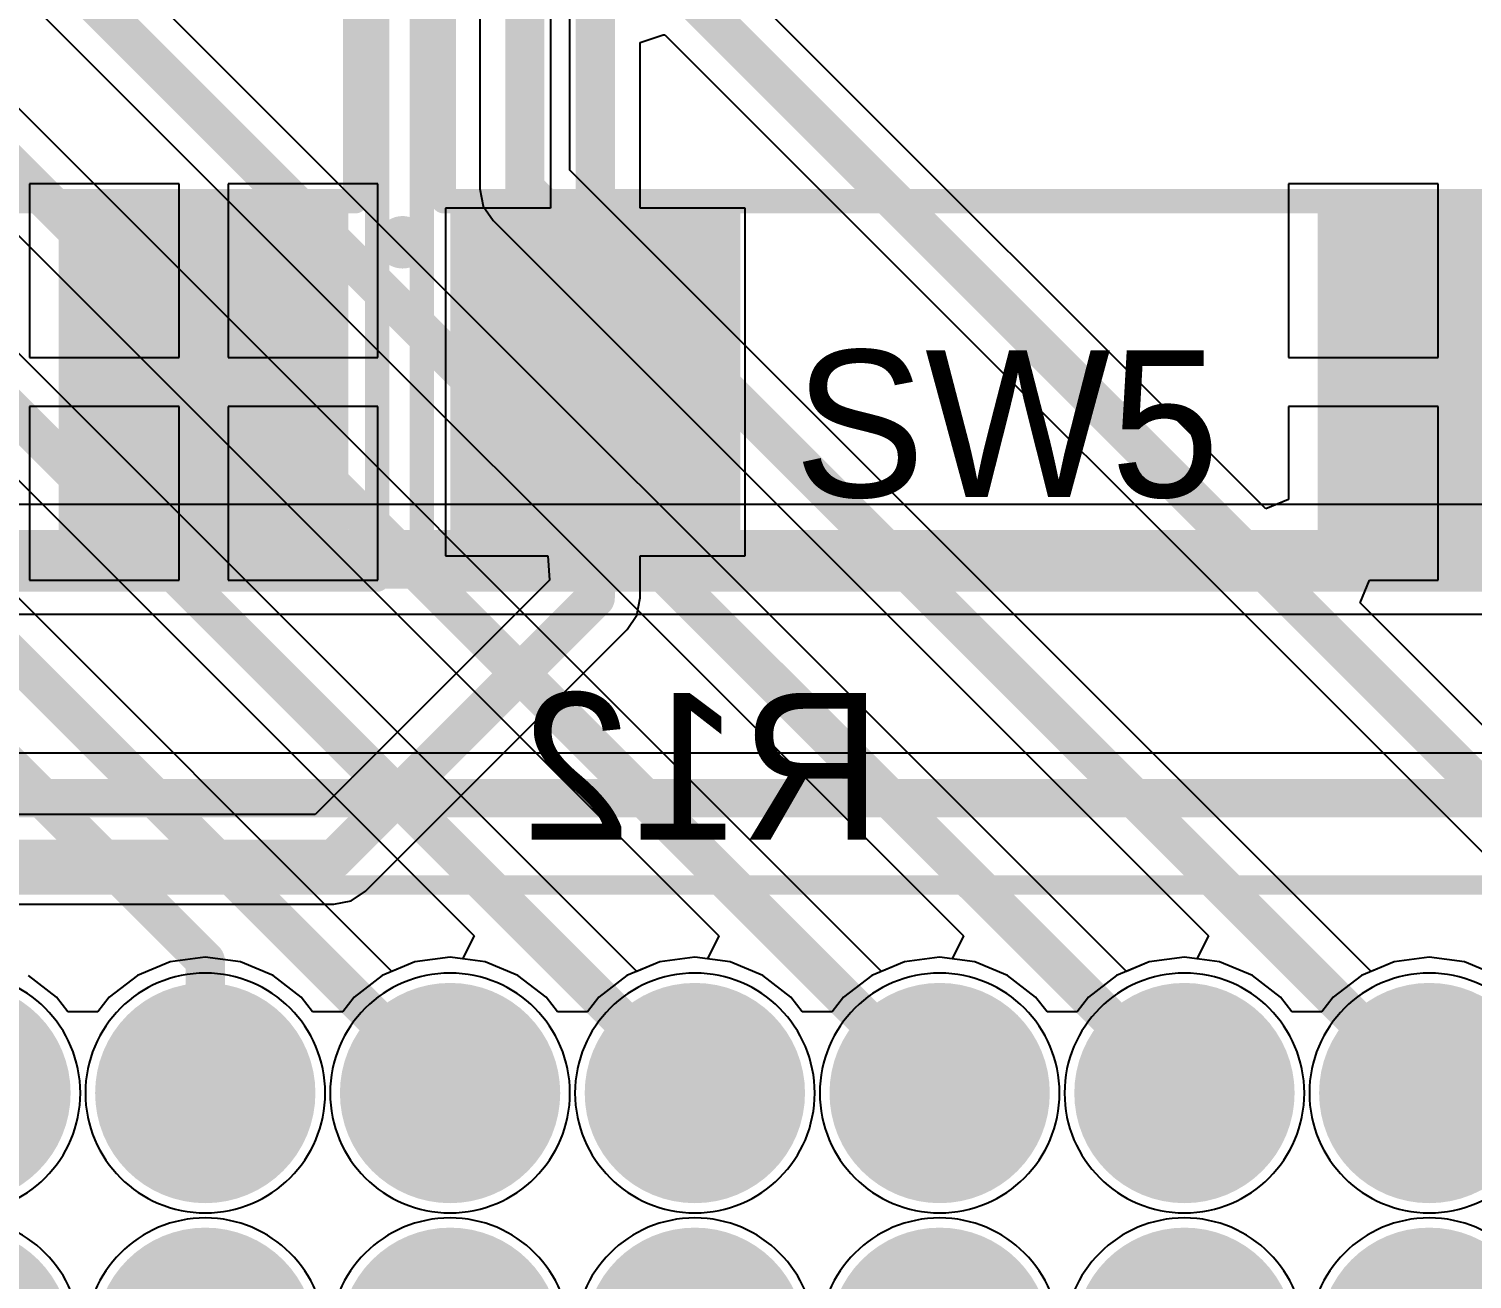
# Model space of a CAD drawing. Header units: millimetres. Extents: x 3.6 to 6.79, y 1.07 to 2.73.
# Drawn here: x 4.5897 to 4.8845, y 2.1702 to 2.4257 of the extents above; entities that cross this region are included whole.
import ezdxf

# ---------------------------------------------------------------- set-up
doc = ezdxf.new("R2010")
doc.units = ezdxf.units.MM
doc.header["$MEASUREMENT"] = 0
for name, color, linetype in [('BottomLayer', 5, 'Continuous'), ('BottomOverlay', 54, 'Continuous'), ('BottomSolder', 6, 'Continuous'), ('Mechanical13', 56, 'Continuous'), ('Mechanical15', 56, 'Continuous'), ('MidLayer1', 16, 'Continuous'), ('MidLayer2', 76, 'Continuous'), ('MultiLayer', 9, 'Continuous'), ('PadHoleLayer', 156, 'Continuous'), ('TopLayer', 1, 'Continuous'), ('TopOverlay', 2, 'Continuous'), ('TopPaste', 8, 'Continuous'), ('TopSolder', 216, 'Continuous')]:
    doc.layers.add(name, color=color, linetype=linetype)

# ---------------------------------------------------------------- blocks, each defined once
blk = doc.blocks.new('SW2_SMD_29')
at = {"layer": 'Mechanical15', "const_width": 0.005}
for points in [[(-0.19685, 0.12402), (-0.19685, -0.12402)], [(-0.19685, 0.12402), (0.19685, 0.12402)]]:
    blk.add_lwpolyline(points, dxfattribs=at)
at = {"layer": 'Mechanical15', "const_width": 0.0025}
blk.add_lwpolyline([(-0.1981, 0.12402, 1), (-0.1956, 0.12402, 1)], format="xyb", close=True, dxfattribs=at)
blk.add_lwpolyline([(-0.1981, 0.12402, 1), (-0.1956, 0.12402, 1)], format="xyb", close=True, dxfattribs=at)
at = {"layer": 'TopLayer'}
for points in [[(-0.18701, 0.06299), (-0.12598, 0.06299), (-0.18701, 0.11417), (-0.12598, 0.11417)], [(-0.18701, -0.11417), (-0.12598, -0.11417), (-0.18701, -0.06299), (-0.12598, -0.06299)]]:
    blk.add_solid(points, dxfattribs=at)
at = {"layer": 'TopOverlay'}
for points, const_width in [([(-0.12653, 0.12795, 1), (-0.12937, 0.12795, 1)], 0.00787), ([(-0.13134, 0.12795, 1), (-0.1274, 0.12795, 1)], 0.00394), ([(-0.1285, 0.12795, 1), (-0.12456, 0.12795, 1)], 0.00394), ([(-0.1208, 0.11955, 1), (-0.1183, 0.11955, 1)], 0.0025), ([(-0.1208, 0.11955, 1), (-0.1183, 0.11955, 1)], 0.0025)]:
    blk.add_lwpolyline(points, format="xyb", close=True, dxfattribs=dict(at, const_width=const_width))
at = {"layer": 'TopOverlay', "const_width": 0.005}
for points in [[(-0.11955, 0.11955), (0.11955, 0.11955)], [(-0.11955, 0.11955), (-0.11955, -0.11955)]]:
    blk.add_lwpolyline(points, dxfattribs=at)
at = {"layer": 'TopPaste'}
for points in [[(-0.18701, 0.06299), (-0.12598, 0.06299), (-0.18701, 0.11417), (-0.12598, 0.11417)], [(-0.18701, -0.11417), (-0.12598, -0.11417), (-0.18701, -0.06299), (-0.12598, -0.06299)]]:
    blk.add_solid(points, dxfattribs=at)
at = {"layer": 'TopSolder'}
for points in [[(-0.19101, 0.05899), (-0.12198, 0.05899), (-0.19101, 0.11817), (-0.12198, 0.11817)], [(-0.19101, -0.11817), (-0.12198, -0.11817), (-0.19101, -0.05899), (-0.12198, -0.05899)]]:
    blk.add_solid(points, dxfattribs=at)
blk = doc.blocks.new('SW2_SMD_30')
at = {"layer": 'Mechanical15', "const_width": 0.005}
for points in [[(-0.19685, 0.12402), (-0.19685, -0.12402)], [(-0.19685, -0.12402), (0.19685, -0.12402)]]:
    blk.add_lwpolyline(points, dxfattribs=at)
at = {"layer": 'Mechanical15', "const_width": 0.0025}
blk.add_lwpolyline([(-0.1981, -0.12402, 1), (-0.1956, -0.12402, 1)], format="xyb", close=True, dxfattribs=at)
blk.add_lwpolyline([(-0.1981, -0.12402, 1), (-0.1956, -0.12402, 1)], format="xyb", close=True, dxfattribs=at)
at = {"layer": 'TopLayer'}
blk.add_solid([(-0.18701, -0.11417), (-0.12598, -0.11417), (-0.18701, -0.06299), (-0.12598, -0.06299)], dxfattribs=at)
at = {"layer": 'TopOverlay', "const_width": 0.005}
for points in [[(-0.11955, 0.11955), (-0.11955, -0.11955)], [(-0.11955, -0.11955), (0.11955, -0.11955)]]:
    blk.add_lwpolyline(points, dxfattribs=at)
at = {"layer": 'TopOverlay', "const_width": 0.0025}
blk.add_lwpolyline([(-0.1208, -0.11955, 1), (-0.1183, -0.11955, 1)], format="xyb", close=True, dxfattribs=at)
blk.add_lwpolyline([(-0.1208, -0.11955, 1), (-0.1183, -0.11955, 1)], format="xyb", close=True, dxfattribs=at)
at = {"layer": 'TopPaste'}
blk.add_solid([(-0.18701, -0.11417), (-0.12598, -0.11417), (-0.18701, -0.06299), (-0.12598, -0.06299)], dxfattribs=at)
at = {"layer": 'TopSolder'}
blk.add_solid([(-0.19101, -0.11817), (-0.12198, -0.11817), (-0.19101, -0.05899), (-0.12198, -0.05899)], dxfattribs=at)
blk = doc.blocks.new('SAMTEC_FTS_108_04_X_D_115')
at = {"layer": 'BottomLayer', "const_width": 0.0225}
for points in [[(-0.13625, 0.025, 1), (-0.11375, 0.025, 1)], [(-0.08625, 0.025, 1), (-0.06375, 0.025, 1)], [(-0.03625, 0.025, 1), (-0.01375, 0.025, 1)], [(0.01375, 0.025, 1), (0.03625, 0.025, 1)], [(0.06375, 0.025, 1), (0.08625, 0.025, 1)], [(0.11375, 0.025, 1), (0.13625, 0.025, 1)], [(0.16375, 0.025, 1), (0.18625, 0.025, 1)], [(-0.13625, -0.025, 1), (-0.11375, -0.025, 1)], [(-0.08625, -0.025, 1), (-0.06375, -0.025, 1)], [(-0.03625, -0.025, 1), (-0.01375, -0.025, 1)], [(0.01375, -0.025, 1), (0.03625, -0.025, 1)], [(0.06375, -0.025, 1), (0.08625, -0.025, 1)], [(0.11375, -0.025, 1), (0.13625, -0.025, 1)], [(0.16375, -0.025, 1), (0.18625, -0.025, 1)]]:
    blk.add_lwpolyline(points, format="xyb", close=True, dxfattribs=at)
at = {"layer": 'BottomSolder'}
for points in [[(-0.10051, 0.025, 1), (-0.14949, 0.025, 1)], [(-0.05051, 0.025, 1), (-0.09949, 0.025, 1)], [(-0.00051, 0.025, 1), (-0.04949, 0.025, 1)], [(0.04949, 0.025, 1), (0.00051, 0.025, 1)], [(0.09949, 0.025, 1), (0.05051, 0.025, 1)], [(0.14949, 0.025, 1), (0.10051, 0.025, 1)], [(0.19949, 0.025, 1), (0.15051, 0.025, 1)], [(-0.10051, 0.025, 1), (-0.10051, 0.025, 1)], [(-0.09949, 0.025, 1), (-0.09949, 0.025, 1)], [(-0.05051, 0.025, 1), (-0.05051, 0.025, 1)], [(-0.04949, 0.025, 1), (-0.04949, 0.025, 1)], [(-0.00051, 0.025, 1), (-0.00051, 0.025, 1)], [(0.00051, 0.025, 1), (0.00051, 0.025, 1)], [(0.04949, 0.025, 1), (0.04949, 0.025, 1)], [(0.05051, 0.025, 1), (0.05051, 0.025, 1)], [(0.09949, 0.025, 1), (0.09949, 0.025, 1)], [(0.10051, 0.025, 1), (0.10051, 0.025, 1)], [(0.14949, 0.025, 1), (0.14949, 0.025, 1)], [(0.15051, 0.025, 1), (0.15051, 0.025, 1)], [(-0.10051, -0.025, 1), (-0.14949, -0.025, 1)], [(-0.05051, -0.025, 1), (-0.09949, -0.025, 1)], [(-0.00051, -0.025, 1), (-0.04949, -0.025, 1)], [(0.04949, -0.025, 1), (0.00051, -0.025, 1)], [(0.09949, -0.025, 1), (0.05051, -0.025, 1)], [(0.14949, -0.025, 1), (0.10051, -0.025, 1)], [(0.19949, -0.025, 1), (0.15051, -0.025, 1)]]:
    blk.add_lwpolyline(points, format="xyb", close=True, dxfattribs=at)
at = {"layer": 'BottomSolder', "const_width": 0.0225}
for points in [[(-0.13625, 0.025, 1), (-0.11375, 0.025, 1)], [(-0.08625, 0.025, 1), (-0.06375, 0.025, 1)], [(-0.03625, 0.025, 1), (-0.01375, 0.025, 1)], [(0.01375, 0.025, 1), (0.03625, 0.025, 1)], [(0.06375, 0.025, 1), (0.08625, 0.025, 1)], [(0.11375, 0.025, 1), (0.13625, 0.025, 1)], [(0.16375, 0.025, 1), (0.18625, 0.025, 1)], [(-0.13625, -0.025, 1), (-0.11375, -0.025, 1)], [(-0.08625, -0.025, 1), (-0.06375, -0.025, 1)], [(-0.03625, -0.025, 1), (-0.01375, -0.025, 1)], [(0.01375, -0.025, 1), (0.03625, -0.025, 1)], [(0.06375, -0.025, 1), (0.08625, -0.025, 1)], [(0.11375, -0.025, 1), (0.13625, -0.025, 1)], [(0.16375, -0.025, 1), (0.18625, -0.025, 1)]]:
    blk.add_lwpolyline(points, format="xyb", close=True, dxfattribs=at)
at = {"layer": 'Mechanical13', "const_width": 0.00394}
for points in [[(-0.21772, 0.08524), (0.21772, 0.08524)], [(-0.15, 0.06748), (-0.1, 0.06748)], [(-0.1, 0.06748), (-0.05, 0.06748)], [(-0.05, 0.06748), (0, 0.06748)], [(0, 0.06748), (0.05, 0.06748)], [(0.05, 0.06748), (0.1, 0.06748)], [(0.1, 0.06748), (0.15, 0.06748)], [(0.15, 0.06748), (0.2, 0.06748)], [(-0.08299, 0.01701), (-0.08299, 0.03299)], [(-0.08299, 0.03299), (-0.06701, 0.03299)], [(-0.06701, 0.01701), (-0.06701, 0.03299)], [(-0.03299, 0.01701), (-0.03299, 0.03299)], [(-0.03299, 0.03299), (-0.01701, 0.03299)], [(-0.01701, 0.01701), (-0.01701, 0.03299)], [(0.01701, 0.01701), (0.01701, 0.03299)], [(0.01701, 0.03299), (0.03299, 0.03299)], [(0.03299, 0.01701), (0.03299, 0.03299)], [(0.06701, 0.01701), (0.06701, 0.03299)], [(0.06701, 0.03299), (0.08299, 0.03299)], [(0.08299, 0.01701), (0.08299, 0.03299)], [(0.11701, 0.01701), (0.11701, 0.03299)], [(0.11701, 0.03299), (0.13299, 0.03299)], [(0.13299, 0.01701), (0.13299, 0.03299)], [(0.16701, 0.01701), (0.16701, 0.03299)], [(0.16701, 0.03299), (0.18299, 0.03299)], [(0.18299, 0.01701), (0.18299, 0.03299)], [(-0.08299, 0.01701), (-0.06701, 0.01701)], [(-0.03299, 0.01701), (-0.01701, 0.01701)], [(0.01701, 0.01701), (0.03299, 0.01701)], [(0.06701, 0.01701), (0.08299, 0.01701)], [(0.11701, 0.01701), (0.13299, 0.01701)], [(0.16701, 0.01701), (0.18299, 0.01701)]]:
    blk.add_lwpolyline(points, dxfattribs=at)
at = {"layer": 'Mechanical13', "const_width": 0.00197}
for points in [[(-0.10098, 0.06748, 1), (-0.09902, 0.06748, 1)], [(-0.10098, 0.06748, 1), (-0.09902, 0.06748, 1)], [(-0.05098, 0.06748, 1), (-0.04902, 0.06748, 1)], [(-0.05098, 0.06748, 1), (-0.04902, 0.06748, 1)], [(-0.00098, 0.06748, 1), (0.00098, 0.06748, 1)], [(-0.00098, 0.06748, 1), (0.00098, 0.06748, 1)], [(0.04902, 0.06748, 1), (0.05098, 0.06748, 1)], [(0.04902, 0.06748, 1), (0.05098, 0.06748, 1)], [(0.09902, 0.06748, 1), (0.10098, 0.06748, 1)], [(0.09902, 0.06748, 1), (0.10098, 0.06748, 1)], [(0.14902, 0.06748, 1), (0.15098, 0.06748, 1)], [(0.14902, 0.06748, 1), (0.15098, 0.06748, 1)], [(-0.08398, 0.03299, 1), (-0.08201, 0.03299, 1)], [(-0.08398, 0.03299, 1), (-0.08201, 0.03299, 1)], [(-0.06799, 0.03299, 1), (-0.06602, 0.03299, 1)], [(-0.06799, 0.03299, 1), (-0.06602, 0.03299, 1)], [(-0.03398, 0.03299, 1), (-0.03201, 0.03299, 1)], [(-0.03398, 0.03299, 1), (-0.03201, 0.03299, 1)], [(-0.01799, 0.03299, 1), (-0.01602, 0.03299, 1)], [(-0.01799, 0.03299, 1), (-0.01602, 0.03299, 1)], [(0.01602, 0.03299, 1), (0.01799, 0.03299, 1)], [(0.01602, 0.03299, 1), (0.01799, 0.03299, 1)], [(0.03201, 0.03299, 1), (0.03398, 0.03299, 1)], [(0.03201, 0.03299, 1), (0.03398, 0.03299, 1)], [(0.06602, 0.03299, 1), (0.06799, 0.03299, 1)], [(0.06602, 0.03299, 1), (0.06799, 0.03299, 1)], [(0.08201, 0.03299, 1), (0.08398, 0.03299, 1)], [(0.08201, 0.03299, 1), (0.08398, 0.03299, 1)], [(0.11602, 0.03299, 1), (0.11799, 0.03299, 1)], [(0.11602, 0.03299, 1), (0.11799, 0.03299, 1)], [(0.13201, 0.03299, 1), (0.13398, 0.03299, 1)], [(0.13201, 0.03299, 1), (0.13398, 0.03299, 1)], [(0.16602, 0.03299, 1), (0.16799, 0.03299, 1)], [(0.16602, 0.03299, 1), (0.16799, 0.03299, 1)], [(0.18201, 0.03299, 1), (0.18398, 0.03299, 1)], [(0.18201, 0.03299, 1), (0.18398, 0.03299, 1)], [(-0.08398, 0.01701, 1), (-0.08201, 0.01701, 1)], [(-0.08398, 0.01701, 1), (-0.08201, 0.01701, 1)], [(-0.06799, 0.01701, 1), (-0.06602, 0.01701, 1)], [(-0.06799, 0.01701, 1), (-0.06602, 0.01701, 1)], [(-0.03398, 0.01701, 1), (-0.03201, 0.01701, 1)], [(-0.03398, 0.01701, 1), (-0.03201, 0.01701, 1)], [(-0.01799, 0.01701, 1), (-0.01602, 0.01701, 1)], [(-0.01799, 0.01701, 1), (-0.01602, 0.01701, 1)], [(0.01602, 0.01701, 1), (0.01799, 0.01701, 1)], [(0.01602, 0.01701, 1), (0.01799, 0.01701, 1)], [(0.03201, 0.01701, 1), (0.03398, 0.01701, 1)], [(0.03201, 0.01701, 1), (0.03398, 0.01701, 1)], [(0.06602, 0.01701, 1), (0.06799, 0.01701, 1)], [(0.06602, 0.01701, 1), (0.06799, 0.01701, 1)], [(0.08201, 0.01701, 1), (0.08398, 0.01701, 1)], [(0.08201, 0.01701, 1), (0.08398, 0.01701, 1)], [(0.11602, 0.01701, 1), (0.11799, 0.01701, 1)], [(0.11602, 0.01701, 1), (0.11799, 0.01701, 1)], [(0.13201, 0.01701, 1), (0.13398, 0.01701, 1)], [(0.13201, 0.01701, 1), (0.13398, 0.01701, 1)], [(0.16602, 0.01701, 1), (0.16799, 0.01701, 1)], [(0.16602, 0.01701, 1), (0.16799, 0.01701, 1)], [(0.18201, 0.01701, 1), (0.18398, 0.01701, 1)], [(0.18201, 0.01701, 1), (0.18398, 0.01701, 1)]]:
    blk.add_lwpolyline(points, format="xyb", close=True, dxfattribs=at)
at = {"layer": 'Mechanical15'}
blk.add_line((-0.22697, 0.09449), (0.22697, 0.09449), dxfattribs=at)
at = {"layer": 'MidLayer1', "const_width": 0.0225}
for points in [[(-0.13625, 0.025, 1), (-0.11375, 0.025, 1)], [(-0.08625, 0.025, 1), (-0.06375, 0.025, 1)], [(-0.03625, 0.025, 1), (-0.01375, 0.025, 1)], [(0.01375, 0.025, 1), (0.03625, 0.025, 1)], [(0.06375, 0.025, 1), (0.08625, 0.025, 1)], [(0.11375, 0.025, 1), (0.13625, 0.025, 1)], [(0.16375, 0.025, 1), (0.18625, 0.025, 1)], [(-0.13625, -0.025, 1), (-0.11375, -0.025, 1)], [(-0.08625, -0.025, 1), (-0.06375, -0.025, 1)], [(-0.03625, -0.025, 1), (-0.01375, -0.025, 1)], [(0.01375, -0.025, 1), (0.03625, -0.025, 1)], [(0.06375, -0.025, 1), (0.08625, -0.025, 1)], [(0.11375, -0.025, 1), (0.13625, -0.025, 1)], [(0.16375, -0.025, 1), (0.18625, -0.025, 1)]]:
    blk.add_lwpolyline(points, format="xyb", close=True, dxfattribs=at)
at = {"layer": 'MidLayer2', "const_width": 0.0225}
for points in [[(-0.13625, 0.025, 1), (-0.11375, 0.025, 1)], [(-0.08625, 0.025, 1), (-0.06375, 0.025, 1)], [(-0.03625, 0.025, 1), (-0.01375, 0.025, 1)], [(0.01375, 0.025, 1), (0.03625, 0.025, 1)], [(0.06375, 0.025, 1), (0.08625, 0.025, 1)], [(0.11375, 0.025, 1), (0.13625, 0.025, 1)], [(0.16375, 0.025, 1), (0.18625, 0.025, 1)], [(-0.13625, -0.025, 1), (-0.11375, -0.025, 1)], [(-0.08625, -0.025, 1), (-0.06375, -0.025, 1)], [(-0.03625, -0.025, 1), (-0.01375, -0.025, 1)], [(0.01375, -0.025, 1), (0.03625, -0.025, 1)], [(0.06375, -0.025, 1), (0.08625, -0.025, 1)], [(0.11375, -0.025, 1), (0.13625, -0.025, 1)], [(0.16375, -0.025, 1), (0.18625, -0.025, 1)]]:
    blk.add_lwpolyline(points, format="xyb", close=True, dxfattribs=at)
at = {"layer": 'MultiLayer', "const_width": 0.0225}
for points in [[(-0.13625, 0.025, 1), (-0.11375, 0.025, 1)], [(-0.08625, 0.025, 1), (-0.06375, 0.025, 1)], [(-0.03625, 0.025, 1), (-0.01375, 0.025, 1)], [(0.01375, 0.025, 1), (0.03625, 0.025, 1)], [(0.06375, 0.025, 1), (0.08625, 0.025, 1)], [(0.11375, 0.025, 1), (0.13625, 0.025, 1)], [(0.16375, 0.025, 1), (0.18625, 0.025, 1)], [(-0.13625, -0.025, 1), (-0.11375, -0.025, 1)], [(-0.08625, -0.025, 1), (-0.06375, -0.025, 1)], [(-0.03625, -0.025, 1), (-0.01375, -0.025, 1)], [(0.01375, -0.025, 1), (0.03625, -0.025, 1)], [(0.06375, -0.025, 1), (0.08625, -0.025, 1)], [(0.11375, -0.025, 1), (0.13625, -0.025, 1)], [(0.16375, -0.025, 1), (0.18625, -0.025, 1)]]:
    blk.add_lwpolyline(points, format="xyb", close=True, dxfattribs=at)
at = {"layer": 'PadHoleLayer', "const_width": 0.01398}
for points in [[(-0.13199, 0.025, 1), (-0.11801, 0.025, 1)], [(-0.08199, 0.025, 1), (-0.06801, 0.025, 1)], [(-0.03199, 0.025, 1), (-0.01801, 0.025, 1)], [(0.01801, 0.025, 1), (0.03199, 0.025, 1)], [(0.06801, 0.025, 1), (0.08199, 0.025, 1)], [(0.11801, 0.025, 1), (0.13199, 0.025, 1)], [(0.16801, 0.025, 1), (0.18199, 0.025, 1)], [(-0.13199, -0.025, 1), (-0.11801, -0.025, 1)], [(-0.08199, -0.025, 1), (-0.06801, -0.025, 1)], [(-0.03199, -0.025, 1), (-0.01801, -0.025, 1)], [(0.01801, -0.025, 1), (0.03199, -0.025, 1)], [(0.06801, -0.025, 1), (0.08199, -0.025, 1)], [(0.11801, -0.025, 1), (0.13199, -0.025, 1)], [(0.16801, -0.025, 1), (0.18199, -0.025, 1)]]:
    blk.add_lwpolyline(points, format="xyb", close=True, dxfattribs=at)
at = {"layer": 'TopLayer', "const_width": 0.0225}
for points in [[(-0.13625, 0.025, 1), (-0.11375, 0.025, 1)], [(-0.08625, 0.025, 1), (-0.06375, 0.025, 1)], [(-0.03625, 0.025, 1), (-0.01375, 0.025, 1)], [(0.01375, 0.025, 1), (0.03625, 0.025, 1)], [(0.06375, 0.025, 1), (0.08625, 0.025, 1)], [(0.11375, 0.025, 1), (0.13625, 0.025, 1)], [(0.16375, 0.025, 1), (0.18625, 0.025, 1)], [(-0.13625, -0.025, 1), (-0.11375, -0.025, 1)], [(-0.08625, -0.025, 1), (-0.06375, -0.025, 1)], [(-0.03625, -0.025, 1), (-0.01375, -0.025, 1)], [(0.01375, -0.025, 1), (0.03625, -0.025, 1)], [(0.06375, -0.025, 1), (0.08625, -0.025, 1)], [(0.11375, -0.025, 1), (0.13625, -0.025, 1)], [(0.16375, -0.025, 1), (0.18625, -0.025, 1)]]:
    blk.add_lwpolyline(points, format="xyb", close=True, dxfattribs=at)
at = {"layer": 'TopOverlay', "const_width": 0.00787}
blk.add_lwpolyline([(-0.21772, 0.08524), (0.21772, 0.08524)], dxfattribs=at)
at = {"layer": 'TopSolder'}
for points in [[(-0.10051, 0.025, 1), (-0.14949, 0.025, 1)], [(-0.05051, 0.025, 1), (-0.09949, 0.025, 1)], [(-0.00051, 0.025, 1), (-0.04949, 0.025, 1)], [(0.04949, 0.025, 1), (0.00051, 0.025, 1)], [(0.09949, 0.025, 1), (0.05051, 0.025, 1)], [(0.14949, 0.025, 1), (0.10051, 0.025, 1)], [(0.19949, 0.025, 1), (0.15051, 0.025, 1)], [(-0.10051, 0.025, 1), (-0.10051, 0.025, 1)], [(-0.09949, 0.025, 1), (-0.09949, 0.025, 1)], [(-0.05051, 0.025, 1), (-0.05051, 0.025, 1)], [(-0.04949, 0.025, 1), (-0.04949, 0.025, 1)], [(-0.00051, 0.025, 1), (-0.00051, 0.025, 1)], [(0.00051, 0.025, 1), (0.00051, 0.025, 1)], [(0.04949, 0.025, 1), (0.04949, 0.025, 1)], [(0.05051, 0.025, 1), (0.05051, 0.025, 1)], [(0.09949, 0.025, 1), (0.09949, 0.025, 1)], [(0.10051, 0.025, 1), (0.10051, 0.025, 1)], [(0.14949, 0.025, 1), (0.14949, 0.025, 1)], [(0.15051, 0.025, 1), (0.15051, 0.025, 1)], [(-0.10051, -0.025, 1), (-0.14949, -0.025, 1)], [(-0.05051, -0.025, 1), (-0.09949, -0.025, 1)], [(-0.00051, -0.025, 1), (-0.04949, -0.025, 1)], [(0.04949, -0.025, 1), (0.00051, -0.025, 1)], [(0.09949, -0.025, 1), (0.05051, -0.025, 1)], [(0.14949, -0.025, 1), (0.10051, -0.025, 1)], [(0.19949, -0.025, 1), (0.15051, -0.025, 1)]]:
    blk.add_lwpolyline(points, format="xyb", close=True, dxfattribs=at)
at = {"layer": 'TopSolder', "const_width": 0.0225}
for points in [[(-0.13625, 0.025, 1), (-0.11375, 0.025, 1)], [(-0.08625, 0.025, 1), (-0.06375, 0.025, 1)], [(-0.03625, 0.025, 1), (-0.01375, 0.025, 1)], [(0.01375, 0.025, 1), (0.03625, 0.025, 1)], [(0.06375, 0.025, 1), (0.08625, 0.025, 1)], [(0.11375, 0.025, 1), (0.13625, 0.025, 1)], [(0.16375, 0.025, 1), (0.18625, 0.025, 1)], [(-0.13625, -0.025, 1), (-0.11375, -0.025, 1)], [(-0.08625, -0.025, 1), (-0.06375, -0.025, 1)], [(-0.03625, -0.025, 1), (-0.01375, -0.025, 1)], [(0.01375, -0.025, 1), (0.03625, -0.025, 1)], [(0.06375, -0.025, 1), (0.08625, -0.025, 1)], [(0.11375, -0.025, 1), (0.13625, -0.025, 1)], [(0.16375, -0.025, 1), (0.18625, -0.025, 1)]]:
    blk.add_lwpolyline(points, format="xyb", close=True, dxfattribs=at)

msp = doc.modelspace()

# ---------------------------------------------------------------- linework, layer by layer
at = {"layer": 'BottomLayer'}
for p, q in [((4.81387, 2.23308), (4.54418, 2.50278)), ((4.52851, 2.49249), (4.78063, 2.24037)), ((4.76389, 2.23309), (4.51449, 2.48249)), ((4.5042, 2.46682), (4.73065, 2.24037)), ((4.71387, 2.23308), (4.49847, 2.44849)), ((4.70018, 2.39678), (4.70018, 2.443)), ((4.68182, 2.4392), (4.68182, 2.39298)), ((4.48818, 2.43282), (4.68063, 2.24037)), ((4.66387, 2.23308), (4.47846, 2.41849)), ((4.86387, 2.23308), (4.70018, 2.39678)), ((4.68182, 2.39298), (4.68252, 2.38946)), ((4.68252, 2.38946), (4.68451, 2.38649)), ((4.68451, 2.38649), (4.83063, 2.24037)), ((4.68063, 2.24037), (4.67829, 2.23564)), ((4.73065, 2.24037), (4.72832, 2.23563)), ((4.78063, 2.24037), (4.77829, 2.23564)), ((4.83063, 2.24037), (4.82829, 2.23564)), ((4.66856, 2.23503), (4.66387, 2.23308)), ((4.67574, 2.23597), (4.66856, 2.23503)), ((4.67829, 2.23564), (4.67574, 2.23597)), ((4.71856, 2.23503), (4.71387, 2.23308)), ((4.72574, 2.23597), (4.71856, 2.23503)), ((4.72832, 2.23563), (4.72574, 2.23597)), ((4.76856, 2.23503), (4.76389, 2.23309)), ((4.77574, 2.23597), (4.76856, 2.23503)), ((4.77829, 2.23564), (4.77574, 2.23597)), ((4.81856, 2.23503), (4.81387, 2.23308)), ((4.82574, 2.23597), (4.81856, 2.23503)), ((4.82829, 2.23564), (4.82574, 2.23597)), ((4.86856, 2.23503), (4.86387, 2.23308)), ((4.87574, 2.23597), (4.86856, 2.23503)), ((4.88292, 2.23503), (4.87574, 2.23597)), ((4.88961, 2.23226), (4.88292, 2.23503))]:
    msp.add_line(p, q, dxfattribs=at)
at = {"layer": 'BottomLayer', "const_width": 0.008}
for points in [[(4.535, 2.49898), (4.82574, 2.20824)], [(4.508, 2.476), (4.77574, 2.20826)], [(4.691, 2.39298), (4.691, 2.443)], [(4.49198, 2.442), (4.72574, 2.20824)], [(4.47198, 2.412), (4.67574, 2.20824)], [(4.691, 2.39298), (4.87574, 2.20824)], [(4.49, 2.371), (4.62574, 2.23526)], [(4.62574, 2.20824), (4.62574, 2.23526)], [(4.77574, 2.20824), (4.77574, 2.20826)]]:
    msp.add_lwpolyline(points, dxfattribs=at)
at = {"layer": 'BottomLayer', "const_width": 0.004}
for points in [[(4.689, 2.39298, 1), (4.693, 2.39298, 1)], [(4.689, 2.39298, 1), (4.693, 2.39298, 1)], [(4.62374, 2.23526, 1), (4.62774, 2.23526, 1)], [(4.62374, 2.23526, 1), (4.62774, 2.23526, 1)], [(4.62374, 2.20824, 1), (4.62774, 2.20824, 1)], [(4.67374, 2.20824, 1), (4.67774, 2.20824, 1)], [(4.72374, 2.20824, 1), (4.72774, 2.20824, 1)], [(4.77374, 2.20826, 1), (4.77774, 2.20826, 1)], [(4.77374, 2.20826, 1), (4.77774, 2.20826, 1)], [(4.77374, 2.20824, 1), (4.77774, 2.20824, 1)], [(4.82374, 2.20824, 1), (4.82774, 2.20824, 1)], [(4.87374, 2.20824, 1), (4.87774, 2.20824, 1)]]:
    msp.add_lwpolyline(points, format="xyb", close=True, dxfattribs=at)
at = {"layer": 'MidLayer1'}
for p, q in [((5.4732, 2.32849), (4.17227, 2.32849)), ((4.45354, 2.30606), (4.94595, 2.30606)), ((4.61856, 2.23503), (4.61187, 2.23226)), ((4.62574, 2.23597), (4.61856, 2.23503)), ((4.63292, 2.23503), (4.62574, 2.23597)), ((4.63961, 2.23226), (4.63292, 2.23503)), ((4.66856, 2.23503), (4.66187, 2.23226)), ((4.67574, 2.23597), (4.66856, 2.23503)), ((4.68292, 2.23503), (4.67574, 2.23597)), ((4.68961, 2.23226), (4.68292, 2.23503)), ((4.71856, 2.23503), (4.71187, 2.23226)), ((4.72574, 2.23597), (4.71856, 2.23503)), ((4.73292, 2.23503), (4.72574, 2.23597)), ((4.73961, 2.23226), (4.73292, 2.23503)), ((4.76856, 2.23503), (4.76187, 2.23226)), ((4.77574, 2.23597), (4.76856, 2.23503)), ((4.78292, 2.23503), (4.77574, 2.23597)), ((4.78961, 2.23226), (4.78292, 2.23503)), ((4.81856, 2.23503), (4.81187, 2.23226)), ((4.82574, 2.23597), (4.81856, 2.23503)), ((4.83292, 2.23503), (4.82574, 2.23597)), ((4.83961, 2.23226), (4.83292, 2.23503)), ((4.86856, 2.23503), (4.86187, 2.23226)), ((4.87574, 2.23597), (4.86856, 2.23503)), ((4.88292, 2.23503), (4.87574, 2.23597)), ((4.88961, 2.23226), (4.88292, 2.23503)), ((4.59535, 2.22785), (4.58961, 2.23226)), ((4.61187, 2.23226), (4.60613, 2.22785)), ((4.64535, 2.22785), (4.63961, 2.23226)), ((4.66187, 2.23226), (4.65613, 2.22785)), ((4.69535, 2.22785), (4.68961, 2.23226)), ((4.71187, 2.23226), (4.70613, 2.22785)), ((4.74535, 2.22785), (4.73961, 2.23226)), ((4.76187, 2.23226), (4.75613, 2.22785)), ((4.79535, 2.22785), (4.78961, 2.23226)), ((4.81187, 2.23226), (4.80613, 2.22785)), ((4.84535, 2.22785), (4.83961, 2.23226)), ((4.86187, 2.23226), (4.85613, 2.22785)), ((4.59767, 2.22483), (4.59535, 2.22785)), ((4.60613, 2.22785), (4.60381, 2.22483)), ((4.64767, 2.22483), (4.64535, 2.22785)), ((4.65613, 2.22785), (4.65381, 2.22483)), ((4.69767, 2.22483), (4.69535, 2.22785)), ((4.70613, 2.22785), (4.70381, 2.22483)), ((4.74767, 2.22483), (4.74535, 2.22785)), ((4.75613, 2.22785), (4.75381, 2.22483)), ((4.79767, 2.22483), (4.79535, 2.22785)), ((4.80613, 2.22785), (4.80381, 2.22483)), ((4.84767, 2.22483), (4.84535, 2.22785)), ((4.85613, 2.22785), (4.85381, 2.22483)), ((4.60381, 2.22483), (4.59767, 2.22483)), ((4.65381, 2.22483), (4.64767, 2.22483)), ((4.70381, 2.22483), (4.69767, 2.22483)), ((4.75381, 2.22483), (4.74767, 2.22483)), ((4.80381, 2.22483), (4.79767, 2.22483)), ((4.85381, 2.22483), (4.84767, 2.22483))]:
    msp.add_line(p, q, dxfattribs=at)
at = {"layer": 'MidLayer1', "const_width": 0.012}
msp.add_lwpolyline([(4.17227, 2.31727), (5.4732, 2.31727)], dxfattribs=at)
at = {"layer": 'MidLayer2'}
for p, q in [((4.61856, 2.23503), (4.61187, 2.23226)), ((4.62574, 2.23597), (4.61856, 2.23503)), ((4.63292, 2.23503), (4.62574, 2.23597)), ((4.63961, 2.23226), (4.63292, 2.23503)), ((4.66856, 2.23503), (4.66187, 2.23226)), ((4.67574, 2.23597), (4.66856, 2.23503)), ((4.68292, 2.23503), (4.67574, 2.23597)), ((4.68961, 2.23226), (4.68292, 2.23503)), ((4.71856, 2.23503), (4.71187, 2.23226)), ((4.72574, 2.23597), (4.71856, 2.23503)), ((4.73292, 2.23503), (4.72574, 2.23597)), ((4.73961, 2.23226), (4.73292, 2.23503)), ((4.76856, 2.23503), (4.76187, 2.23226)), ((4.77574, 2.23597), (4.76856, 2.23503)), ((4.78292, 2.23503), (4.77574, 2.23597)), ((4.78961, 2.23226), (4.78292, 2.23503)), ((4.81856, 2.23503), (4.81187, 2.23226)), ((4.82574, 2.23597), (4.81856, 2.23503)), ((4.83292, 2.23503), (4.82574, 2.23597)), ((4.83961, 2.23226), (4.83292, 2.23503)), ((4.86856, 2.23503), (4.86187, 2.23226)), ((4.87574, 2.23597), (4.86856, 2.23503)), ((4.88292, 2.23503), (4.87574, 2.23597)), ((4.88961, 2.23226), (4.88292, 2.23503)), ((4.59535, 2.22785), (4.58961, 2.23226)), ((4.61187, 2.23226), (4.60613, 2.22785)), ((4.64535, 2.22785), (4.63961, 2.23226)), ((4.66187, 2.23226), (4.65613, 2.22785)), ((4.69535, 2.22785), (4.68961, 2.23226)), ((4.71187, 2.23226), (4.70613, 2.22785)), ((4.74535, 2.22785), (4.73961, 2.23226)), ((4.76187, 2.23226), (4.75613, 2.22785)), ((4.79535, 2.22785), (4.78961, 2.23226)), ((4.81187, 2.23226), (4.80613, 2.22785)), ((4.84535, 2.22785), (4.83961, 2.23226)), ((4.86187, 2.23226), (4.85613, 2.22785)), ((4.59767, 2.22483), (4.59535, 2.22785)), ((4.60613, 2.22785), (4.60381, 2.22483)), ((4.64767, 2.22483), (4.64535, 2.22785)), ((4.65613, 2.22785), (4.65381, 2.22483)), ((4.69767, 2.22483), (4.69535, 2.22785)), ((4.70613, 2.22785), (4.70381, 2.22483)), ((4.74767, 2.22483), (4.74535, 2.22785)), ((4.75613, 2.22785), (4.75381, 2.22483)), ((4.79767, 2.22483), (4.79535, 2.22785)), ((4.80613, 2.22785), (4.80381, 2.22483)), ((4.84767, 2.22483), (4.84535, 2.22785)), ((4.85613, 2.22785), (4.85381, 2.22483)), ((4.60381, 2.22483), (4.59767, 2.22483)), ((4.65381, 2.22483), (4.64767, 2.22483)), ((4.70381, 2.22483), (4.69767, 2.22483)), ((4.75381, 2.22483), (4.74767, 2.22483)), ((4.80381, 2.22483), (4.79767, 2.22483)), ((4.85381, 2.22483), (4.84767, 2.22483))]:
    msp.add_line(p, q, dxfattribs=at)
at = {"layer": 'TopLayer'}
for p, q in [((4.69623, 2.63098), (4.69623, 2.38902)), ((4.84236, 2.32762), (4.73518, 2.4348)), ((4.71458, 2.42289), (4.71929, 2.42444)), ((4.71929, 2.42444), (4.71958, 2.42444)), ((4.71958, 2.42444), (4.92982, 2.2142)), ((4.71458, 2.38902), (4.71458, 2.42289)), ((4.6204, 2.39402), (4.58981, 2.39402)), ((4.58981, 2.39402), (4.58981, 2.3585)), ((4.6204, 2.3585), (4.6204, 2.39402)), ((4.66099, 2.39402), (4.6304, 2.39402)), ((4.6304, 2.39402), (4.6304, 2.3585)), ((4.66099, 2.3585), (4.66099, 2.39402)), ((4.87757, 2.39402), (4.84698, 2.39402)), ((4.84698, 2.39402), (4.84698, 2.3585)), ((4.87757, 2.3585), (4.87757, 2.39402)), ((4.69623, 2.38902), (4.67481, 2.38902)), ((4.67481, 2.38902), (4.67481, 2.31799)), ((4.73599, 2.38902), (4.71458, 2.38902)), ((4.73599, 2.31799), (4.73599, 2.38902)), ((4.58981, 2.3585), (4.6204, 2.3585)), ((4.6304, 2.3585), (4.66099, 2.3585)), ((4.84698, 2.3585), (4.87757, 2.3585)), ((4.6204, 2.3485), (4.58981, 2.3485)), ((4.58981, 2.3485), (4.58981, 2.31299)), ((4.6204, 2.31299), (4.6204, 2.3485)), ((4.66099, 2.3485), (4.6304, 2.3485)), ((4.6304, 2.3485), (4.6304, 2.31299)), ((4.66099, 2.31299), (4.66099, 2.3485)), ((4.87757, 2.3485), (4.84698, 2.3485)), ((4.84698, 2.3485), (4.84698, 2.32953)), ((4.87757, 2.31299), (4.87757, 2.3485)), ((4.84698, 2.32953), (4.84236, 2.32762)), ((4.67481, 2.31799), (4.69572, 2.31799)), ((4.69572, 2.31799), (4.69602, 2.31299)), ((4.71458, 2.3094), (4.71458, 2.31799)), ((4.71458, 2.31799), (4.73599, 2.31799)), ((4.58981, 2.31299), (4.6204, 2.31299)), ((4.6304, 2.31299), (4.66099, 2.31299)), ((4.69602, 2.31299), (4.6482, 2.26518)), ((4.8616, 2.30837), (4.86352, 2.31299)), ((4.86352, 2.31299), (4.87757, 2.31299)), ((4.71388, 2.30589), (4.71458, 2.3094)), ((4.94549, 2.22449), (4.8616, 2.30837)), ((4.71189, 2.30291), (4.71388, 2.30589)), ((4.65849, 2.24951), (4.71189, 2.30291)), ((4.6482, 2.26518), (4.38244, 2.26518)), ((4.65551, 2.24752), (4.65849, 2.24951)), ((4.38624, 2.24682), (4.652, 2.24682)), ((4.652, 2.24682), (4.65551, 2.24752)), ((4.61856, 2.23503), (4.61187, 2.23226)), ((4.62574, 2.23597), (4.61856, 2.23503)), ((4.63292, 2.23503), (4.62574, 2.23597)), ((4.63961, 2.23226), (4.63292, 2.23503)), ((4.66856, 2.23503), (4.66187, 2.23226)), ((4.67574, 2.23597), (4.66856, 2.23503)), ((4.68292, 2.23503), (4.67574, 2.23597)), ((4.68961, 2.23226), (4.68292, 2.23503)), ((4.71856, 2.23503), (4.71187, 2.23226)), ((4.72574, 2.23597), (4.71856, 2.23503)), ((4.73292, 2.23503), (4.72574, 2.23597)), ((4.73961, 2.23226), (4.73292, 2.23503)), ((4.76856, 2.23503), (4.76187, 2.23226)), ((4.77574, 2.23597), (4.76856, 2.23503)), ((4.78292, 2.23503), (4.77574, 2.23597)), ((4.78961, 2.23226), (4.78292, 2.23503)), ((4.81856, 2.23503), (4.81187, 2.23226)), ((4.82574, 2.23597), (4.81856, 2.23503)), ((4.83292, 2.23503), (4.82574, 2.23597)), ((4.83961, 2.23226), (4.83292, 2.23503)), ((4.86856, 2.23503), (4.86187, 2.23226)), ((4.87574, 2.23597), (4.86856, 2.23503)), ((4.88292, 2.23503), (4.87574, 2.23597)), ((4.88961, 2.23226), (4.88292, 2.23503)), ((4.59535, 2.22785), (4.58961, 2.23226)), ((4.61187, 2.23226), (4.60613, 2.22785)), ((4.64535, 2.22785), (4.63961, 2.23226)), ((4.66187, 2.23226), (4.65613, 2.22785)), ((4.69535, 2.22785), (4.68961, 2.23226)), ((4.71187, 2.23226), (4.70613, 2.22785)), ((4.74535, 2.22785), (4.73961, 2.23226)), ((4.76187, 2.23226), (4.75613, 2.22785)), ((4.79535, 2.22785), (4.78961, 2.23226)), ((4.81187, 2.23226), (4.80613, 2.22785)), ((4.84535, 2.22785), (4.83961, 2.23226)), ((4.86187, 2.23226), (4.85613, 2.22785)), ((4.59767, 2.22483), (4.59535, 2.22785)), ((4.60613, 2.22785), (4.60381, 2.22483)), ((4.64767, 2.22483), (4.64535, 2.22785)), ((4.65613, 2.22785), (4.65381, 2.22483)), ((4.69767, 2.22483), (4.69535, 2.22785)), ((4.70613, 2.22785), (4.70381, 2.22483)), ((4.74767, 2.22483), (4.74535, 2.22785)), ((4.75613, 2.22785), (4.75381, 2.22483)), ((4.79767, 2.22483), (4.79535, 2.22785)), ((4.80613, 2.22785), (4.80381, 2.22483)), ((4.84767, 2.22483), (4.84535, 2.22785)), ((4.85613, 2.22785), (4.85381, 2.22483)), ((4.60381, 2.22483), (4.59767, 2.22483)), ((4.65381, 2.22483), (4.64767, 2.22483)), ((4.70381, 2.22483), (4.69767, 2.22483)), ((4.75381, 2.22483), (4.74767, 2.22483)), ((4.80381, 2.22483), (4.79767, 2.22483)), ((4.85381, 2.22483), (4.84767, 2.22483))]:
    msp.add_line(p, q, dxfattribs=at)
at = {"layer": 'TopLayer', "const_width": 0.008}
for points in [[(4.7054, 2.3535), (4.7054, 2.6665)], [(4.726, 2.431), (4.939, 2.218)], [(4.7054, 2.3094), (4.7054, 2.3535)], [(4.652, 2.256), (4.7054, 2.3094)], [(4.38244, 2.256), (4.652, 2.256)]]:
    msp.add_lwpolyline(points, dxfattribs=at)
at = {"layer": 'TopLayer', "const_width": 0.004}
for points in [[(4.7034, 2.3535, 1), (4.7074, 2.3535, 1)], [(4.7034, 2.3535, 1), (4.7074, 2.3535, 1)], [(4.7034, 2.3094, 1), (4.7074, 2.3094, 1)], [(4.7034, 2.3094, 1), (4.7074, 2.3094, 1)], [(4.65, 2.256, 1), (4.654, 2.256, 1)], [(4.65, 2.256, 1), (4.654, 2.256, 1)]]:
    msp.add_lwpolyline(points, format="xyb", close=True, dxfattribs=at)

# ---------------------------------------------------------------- block references
for name, p, rotation in [('SW2_SMD_30', (4.53682, 2.51), 90), ('SW2_SMD_29', (4.79399, 2.51), 90), ('SAMTEC_FTS_108_04_X_D_115', (4.70074, 2.18324), 360)]:
    msp.add_blockref(name, p, dxfattribs=dict(rotation=rotation))

# ---------------------------------------------------------------- texts
at = {"layer": 'BottomOverlay', "text_generation_flag": 2}
msp.add_text('R12', height=0.03, dxfattribs=at).set_placement((4.764, 2.26))
at = {"layer": 'TopOverlay'}
msp.add_text('SW5', height=0.03, dxfattribs=at).set_placement((4.746, 2.33))

doc.saveas('drawing.dxf')
